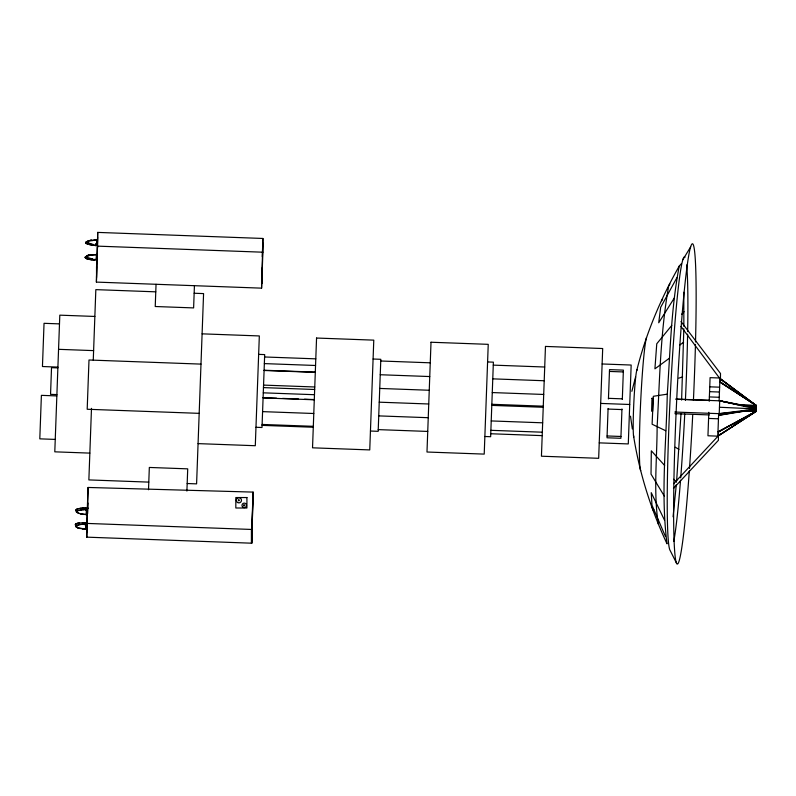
<?xml version="1.0" encoding="UTF-8"?>
<svg xmlns="http://www.w3.org/2000/svg" width="796" height="796" viewBox="0 0 796 796"><rect width="100%" height="100%" fill="white"/><g stroke="black" fill="none" stroke-linecap="round" stroke-linejoin="round"><path stroke-width="1.19" d="M633.487 435.332C639.337 472.864 650.899 509.46 667.028 543.837C660.63 494.336 666.272 443.909 667.277 394.159C670.252 351.424 671.098 308.231 679.247 266.073L681.267 263.804M681.605 400.08L683.824 328.748M683.854 326.31L683.804 292.251M86.764 523.41L88.087 487.46L253.098 492.097L251.725 543.2L86.764 537.151L86.764 523.41L251.725 529.459L251.725 543.2M87.968 492.008L86.883 532.604M97.729 232.402L96.406 282.102L261.585 288.152L262.899 252.203L262.899 238.462L97.729 232.402L96.406 282.102M86.764 537.151L87.152 525.201M87.63 513.599L87.968 503.002M91.49 408.358L88.863 479.918L148.792 482.117M93.261 360.16L95.838 289.635L155.767 291.834M148.514 489.759L149.33 467.451L187.717 468.854L186.901 491.062M156.046 284.301L155.23 306.51L193.617 307.913L194.433 285.605M251.725 529.459L253.098 492.097M261.585 288.152L261.814 268.212M262.292 256.581L262.899 238.462M608.094 408.447L607.02 437.78L620.89 438.288L621.965 408.955M608.442 398.955L609.517 369.623L623.387 370.13L622.313 399.463M708.818 412.268L707.952 435.78L717.465 436.138M709.216 401.303L710.082 377.652L719.425 377.991M717.823 436.148L718.659 413.393M719.116 400.885L719.962 378.01M673.685 483.679L718.41 435.75L718.559 431.82L755.991 411.293L752.27 411.154M740.091 405.114L756.19 405.612L720.38 382.11L720.509 373.523L680.968 321.504M95.5 245.606L95.709 244.054M89.142 259.357L95.102 260.222L95.003 259.148M95.709 243.904L95.639 245.616L87.451 244.133M96.266 259.496L96.475 254.481M96.804 244.879L97.013 239.885M85.311 525.211L85.421 522.624M85.878 509.858L85.958 508.027M96.953 244.86L97.152 239.894L91.152 240.243M85.461 525.171L85.57 522.624L79.56 522.992M86.028 509.828L86.097 508.037L80.097 508.246L76.346 509.44M79.978 524.504L76.227 525.668L79.988 524.455L85.988 524.246L85.779 529.26L85.839 524.236M86.167 514.644L86.376 509.649M86.326 514.425C89.809 506.793 82.088 509.589 76.764 511.062M676.63 480.983L681.018 413.482M676.311 484.585L673.068 516.803M636.78 370.409C645.864 333.842 660.62 298.789 679.247 266.073M631.855 391.324L635.586 376.996M661.794 300.769L662.64 298.878M676.879 277.734L660.67 307.306L658.72 322.778L674.321 297.983M682.898 259.645L690.689 246.83M85.56 242.75L86.097 241.885L91.152 240.213M86.873 242.034L87.401 241.168L91.152 240.103M75.282 524.783L75.819 523.897M76.237 525.519L75.7 526.405L76.167 527.171L79.809 528.544M669.943 284.132L668.789 285.426C660.362 332.022 659.745 379.662 657.128 426.835C657.028 459.133 653.397 491.938 658.302 523.987M681.714 314.231L684.033 311.654M671.754 325.445L656.76 343.772L654.919 368.846L669.356 358.25M653.785 509.47L653.088 510.206L652.023 507.211M673.456 488.426L718.41 440.307L718.41 435.73L717.843 435.73M679.794 345.046L683.655 342.18M680.928 326.41L719.932 378.677L756.2 405.462L755.981 411.502L718.41 435.75L755.991 411.293M718.41 435.75L755.981 411.423L717.982 431.8M718.559 431.82L755.981 411.502L744.837 411.015M86.097 242.024L87.57 241.387M88.346 255.138L86.873 255.755L86.336 256.64L86.804 257.416M85.56 256.63L89.311 255.416M77.819 508.694L76.346 509.311L75.819 510.176L76.277 510.942M78.247 510.306L76.237 511.788L78.117 513.301M678.819 378.15L682.62 376.916M88.336 255.297L96.614 254.73M87.033 256.014L89.301 255.576M78.237 510.445L83.371 509.748M718.589 415.263L746.558 410.418M719.166 415.283L746.539 410.826M96.425 259.287L96.624 254.481L88.346 255.188L85.033 257.367L86.913 258.879L91.968 259.974M95.112 259.954L92.973 259.894M667.277 394.159L653.337 396.289L652.103 424.238L665.675 430.726M676.381 399.224L719.693 400.816L756.071 408.945L719.226 413.661L674.809 412.039M95.61 245.476L89.679 244.76M85.401 523.052L82.406 522.763M85.401 523.211L85.57 522.634M89.849 240.83L92.694 240.601M80.097 508.385L82.943 508.137M79.978 524.614L82.834 524.275M97.003 240.113L93.998 239.994M82.943 508.156L85.948 508.196M83.361 509.768L86.366 509.818M82.834 524.385L85.978 524.484M97.729 246.143L262.899 252.203M194.154 293.246L203.577 293.595L196.592 483.868L187.179 483.53M94.863 316.45L59.809 315.156L54.795 451.829L89.849 453.113M59.491 323.882L44.039 323.315L42.447 366.528L57.899 367.095M202.094 333.842L259.327 335.942L255.297 445.72L198.075 443.621M602.124 363.971L631.168 365.036L628.283 443.929L599.239 442.865M487.59 361.951L493.381 362.16L490.644 436.715L484.854 436.497M258.65 354.379L264.68 354.598L262.003 427.502L255.974 427.283M373.085 359.016L380.806 359.304L378.17 431.323L370.448 431.034M380.747 360.996L430.258 362.817M493.271 365.125L544.713 367.016M58.556 349.325L93.61 350.618M264.59 356.976L315.793 358.847M609.457 371.434L623.318 371.941M719.932 378.677L756.2 405.512L740.101 404.925M264.352 363.603L315.544 365.483M719.813 382.09L756.2 405.462L720.38 382.11M200.99 364.11L88.993 360.001L87.192 409.253L199.179 413.353M264.103 370.24L315.306 372.12M264.093 370.478L315.296 372.349M380.239 374.737L429.75 376.548M492.764 378.856L544.205 380.747M709.753 386.826L719.624 387.184M709.574 391.672L719.445 392.03M57.869 367.901L51.521 367.672L50.546 394.348L56.894 394.587M709.375 396.915L719.256 397.284M675.635 399.095L709.893 400.348M719.126 400.686L742.758 405.453M379.742 388.438L429.253 390.259M492.266 392.567L543.708 394.458M263.556 385.105L314.758 386.985M608.462 398.328L622.333 398.846M263.466 387.612L314.669 389.493M740.081 405.403L756.18 406.02M743.772 406.288L746.25 406.378M748.728 406.467L756.15 406.736M752.399 407.622L756.12 407.751L719.693 400.816L719.226 413.661L756.031 410.089L753.553 410M600.682 403.423L629.726 404.487M263.277 392.826L314.48 394.707M744.857 410.547L756.001 410.955M491.838 404.288L543.28 406.179M608.074 409.064L621.935 409.572M491.799 405.383L543.24 407.273M263.098 397.682L276.51 398.179M282.6 398.398L298.45 398.985M304.55 399.204L314.301 399.562M263.088 397.92L314.291 399.791M379.234 402.179L428.745 403.99M674.899 413.661L709.326 414.925M708.589 418.437L718.46 418.795M56.844 395.92L41.392 395.353L39.8 438.845L55.252 439.412M262.59 411.631L313.783 413.502M378.727 415.89L428.238 417.701M491.222 420.935L542.663 422.815M490.883 430.318L542.325 432.198M607.089 435.959L620.95 436.467M262.113 424.447L313.316 426.318M262.083 425.363L313.286 427.243M378.229 429.621L427.741 431.432M490.754 433.75L542.195 435.631M96.923 245.397L97.5 245.427M87.371 508.097L87.948 508.117M87.361 508.206L87.938 508.226M719.465 407.244L756.071 408.945M86.316 514.644L80.346 513.908L76.237 511.659M82.645 528.902L85.779 529.151L77.59 527.758M86.177 514.505L80.356 513.798M93.809 244.641L87.341 242.671M90.455 258.63L92.336 258.989M93.271 259.247L86.804 257.257M79.819 528.395L82.645 528.852M719.703 400.706L737.892 404.716M90.983 244.173L87.341 242.78L86.873 241.894M86.913 258.72L89.142 259.406M86.038 243.387L87.451 244.263M85.5 257.984L86.913 258.77M75.749 525.45L77.162 526.295M77.59 527.808L75.71 526.246M675.307 447.223L678.938 449.392M720.509 378.697L756.19 405.612M664.64 465.461L651.317 450.795L651.029 474.127L664.262 495.988M673.715 479.232L676.54 482.197M85.57 242.621L86.028 243.526M86.336 256.491L86.804 257.307M85.033 257.207L85.5 258.033M75.819 510.037L76.287 510.813M75.282 524.634L75.749 525.559M664.551 520.246L651.247 492.664L651.974 505.142L665.496 536.564M676.759 563.598L670.113 550.434A147.111 7.681 -87.3 0 1 670.381 393.443A147.111 7.681 -87.3 0 1 685.008 257.267M630.512 416.189L632.332 428.954M262.789 243.009L261.695 283.605L261.695 272.61M252.979 496.644L251.844 538.653L251.844 527.658M251.675 537.469L251.675 543.2M251.417 529.44L251.417 543.19M97.609 236.949L97.609 247.944M96.525 266.551L96.525 277.555M88.087 487.46L88.087 492.037M686.61 264.949A147.111 7.681 -87.3 0 1 687.654 331.574M687.605 334.151A147.111 7.681 -87.3 0 1 685.406 400.358M684.749 413.97A147.111 7.681 -87.3 0 1 680.709 477.859M680.53 480.217A147.111 7.681 -87.3 0 1 673.764 541.489M689.316 470.963A160.255 8.358 -87.3 0 1 673.754 528.464A160.255 8.358 -87.3 0 1 685.873 275.943A160.255 8.358 -87.3 0 1 695.515 341.972M695.455 344.399A160.255 8.358 -87.3 0 1 693.425 400.189M692.709 414.945A160.255 8.358 -87.3 0 1 689.495 468.486M640.69 470.635A67.332 3.512 -87.3 0 1 640.402 407.582A67.332 3.512 -87.3 0 1 646.541 337.514M633.855 437.074A33.73 1.761 -87.3 0 1 633.914 401.085A33.73 1.761 -87.3 0 1 637.268 369.871M651.964 398.328L651.625 411.184L652.601 411.224L652.939 398.368L651.964 398.328M316.559 338.041L312.53 447.82L369.752 449.919L373.782 340.141L316.559 338.041M431.014 342.24L426.984 452.019L484.217 454.108L488.237 344.34L431.014 342.24M545.469 346.429L541.439 456.207L598.672 458.307L602.691 348.529L545.469 346.429M238.362 500.157C239.049 502.306 240.034 498.644 238.362 500.157M243.646 505.142C244.183 507.629 245.685 503.619 243.646 505.142M77.292 523.28L75.809 523.947L79.56 522.892L77.292 523.28M246.919 497.54L235.825 497.54L235.825 507.997L246.919 507.997L246.919 497.54M237.616 502.535A2.577 2.577 0 0 0 241.477 500.306A2.577 2.577 0 0 0 237.616 498.077A2.577 2.577 0 0 0 237.616 502.535M242.929 507.191A2.249 2.249 0 0 0 246.481 505.589A2.249 2.249 0 0 0 243.307 503.311A2.249 2.249 0 0 0 242.929 507.191"/></g></svg>
